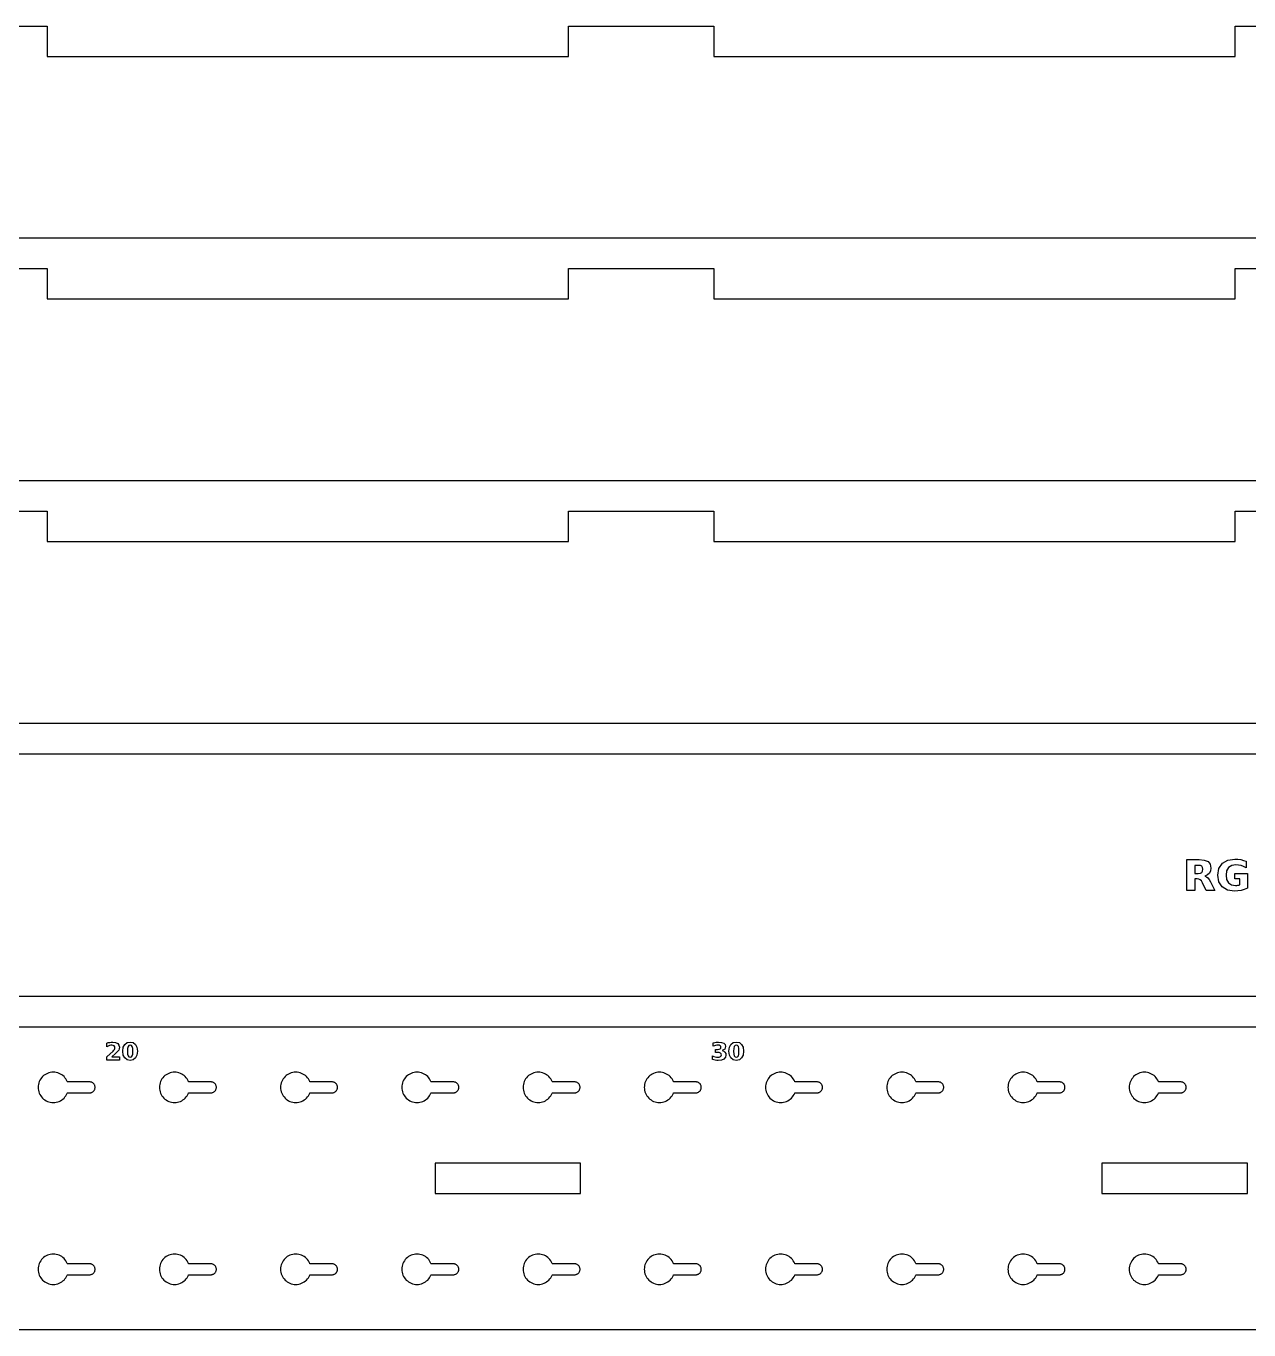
# Model space of a CAD drawing. Header units: millimetres. Extents: x 12 to 806, y 12 to 448.
# Drawn here: x 213 to 414.8, y 232.5 to 447.5 of the extents above; entities that cross this region are included whole.
import ezdxf

# ---------------------------------------------------------------- set-up
doc = ezdxf.new("R2010")
doc.units = ezdxf.units.MM
doc.layers.add('CUT', color=1, linetype='Continuous')
doc.layers.add('ENGRAVE', color=5, linetype='Continuous')

msp = doc.modelspace()

# ---------------------------------------------------------------- linework, layer by layer
at = {"layer": 'CUT', "color": 1}
for points in [[(779.5, 412.5), (39.5, 412.5), (39.5, 417.5), (12.5, 417.5), (12.5, 437.5), (39.5, 437.5), (39.5, 442.5), (82.5, 442.5), (82.5, 447.5), (106.5, 447.5), (106.5, 442.5), (192.5, 442.5), (192.5, 447.5), (216.5, 447.5), (216.5, 442.5), (302.5, 442.5), (302.5, 447.5), (326.5, 447.5), (326.5, 442.5), (412.5, 442.5), (412.5, 447.5), (436.5, 447.5)], [(779.5, 372.5), (39.5, 372.5), (39.5, 377.5), (12.5, 377.5), (12.5, 397.5), (39.5, 397.5), (39.5, 402.5), (82.5, 402.5), (82.5, 407.5), (106.5, 407.5), (106.5, 402.5), (192.5, 402.5), (192.5, 407.5), (216.5, 407.5), (216.5, 402.5), (302.5, 402.5), (302.5, 407.5), (326.5, 407.5), (326.5, 402.5), (412.5, 402.5), (412.5, 407.5), (436.5, 407.5)], [(779.5, 332.5), (39.5, 332.5), (39.5, 337.5), (12.5, 337.5), (12.5, 357.5), (39.5, 357.5), (39.5, 362.5), (82.5, 362.5), (82.5, 367.5), (106.5, 367.5), (106.5, 362.5), (192.5, 362.5), (192.5, 367.5), (216.5, 367.5), (216.5, 362.5), (302.5, 362.5), (302.5, 367.5), (326.5, 367.5), (326.5, 362.5), (412.5, 362.5), (412.5, 367.5), (436.5, 367.5)]]:
    msp.add_lwpolyline(points, dxfattribs=at)
for points in [[(12.5, 322.5), (39.5, 322.5), (39.5, 327.5), (779.5, 327.5), (779.5, 322.5), (806.5, 322.5), (806.5, 292.5), (779.5, 292.5), (779.5, 287.5), (39.5, 287.5), (39.5, 292.5), (12.5, 292.5)], [(12.5, 277.5), (17.5, 277.5), (17.5, 282.5), (757.5, 282.5), (757.5, 277.5), (762.5, 277.5), (762.5, 237.5), (757.5, 237.5), (757.5, 232.5), (17.5, 232.5), (17.5, 237.5), (12.5, 237.5)], [(219.09, 270.57), (219.27, 270.73), (219.43, 270.91), (219.58, 271.11), (219.7, 271.32), (219.81, 271.54), (219.83, 271.6), (223.5, 271.6), (223.59, 271.6), (223.68, 271.62), (223.76, 271.64), (223.84, 271.67), (223.92, 271.71), (224, 271.75), (224.07, 271.8), (224.14, 271.86), (224.2, 271.93), (224.25, 272), (224.29, 272.08), (224.33, 272.16), (224.36, 272.24), (224.38, 272.32), (224.4, 272.41), (224.4, 272.5), (224.4, 272.59), (224.38, 272.68), (224.36, 272.76), (224.33, 272.84), (224.29, 272.92), (224.25, 273), (224.2, 273.07), (224.14, 273.14), (224.07, 273.2), (224, 273.25), (223.92, 273.29), (223.84, 273.33), (223.76, 273.36), (223.68, 273.38), (223.59, 273.4), (223.5, 273.4), (219.83, 273.4), (219.81, 273.46), (219.7, 273.68), (219.58, 273.89), (219.43, 274.09), (219.27, 274.27), (219.09, 274.43), (218.89, 274.58), (218.68, 274.7), (218.46, 274.81), (218.23, 274.89), (217.99, 274.95), (217.75, 274.99), (217.5, 275), (217.25, 274.99), (217.01, 274.95), (216.77, 274.89), (216.54, 274.81), (216.32, 274.7), (216.11, 274.58), (215.91, 274.43), (215.73, 274.27), (215.57, 274.09), (215.42, 273.89), (215.3, 273.68), (215.19, 273.46), (215.11, 273.23), (215.05, 272.99), (215.01, 272.75), (215, 272.5), (215.01, 272.25), (215.05, 272.01), (215.11, 271.77), (215.19, 271.54), (215.3, 271.32), (215.42, 271.11), (215.57, 270.91), (215.73, 270.73), (215.91, 270.57), (216.11, 270.42), (216.32, 270.3), (216.54, 270.19), (216.77, 270.11), (217.01, 270.05), (217.25, 270.01), (217.5, 270), (217.75, 270.01), (217.99, 270.05), (218.23, 270.11), (218.46, 270.19), (218.68, 270.3), (218.89, 270.42)], [(238.89, 270.42), (239.09, 270.57), (239.27, 270.73), (239.43, 270.91), (239.58, 271.11), (239.7, 271.32), (239.81, 271.54), (239.83, 271.6), (243.5, 271.6), (243.59, 271.6), (243.68, 271.62), (243.76, 271.64), (243.84, 271.67), (243.92, 271.71), (244, 271.75), (244.07, 271.8), (244.14, 271.86), (244.2, 271.93), (244.25, 272), (244.29, 272.08), (244.33, 272.16), (244.36, 272.24), (244.38, 272.32), (244.4, 272.41), (244.4, 272.5), (244.4, 272.59), (244.38, 272.68), (244.36, 272.76), (244.33, 272.84), (244.29, 272.92), (244.25, 273), (244.2, 273.07), (244.14, 273.14), (244.07, 273.2), (244, 273.25), (243.92, 273.29), (243.84, 273.33), (243.76, 273.36), (243.68, 273.38), (243.59, 273.4), (243.5, 273.4), (239.83, 273.4), (239.81, 273.46), (239.7, 273.68), (239.58, 273.89), (239.43, 274.09), (239.27, 274.27), (239.09, 274.43), (238.89, 274.58), (238.68, 274.7), (238.46, 274.81), (238.23, 274.89), (237.99, 274.95), (237.75, 274.99), (237.5, 275), (237.25, 274.99), (237.01, 274.95), (236.77, 274.89), (236.54, 274.81), (236.32, 274.7), (236.11, 274.58), (235.91, 274.43), (235.73, 274.27), (235.57, 274.09), (235.42, 273.89), (235.3, 273.68), (235.19, 273.46), (235.11, 273.23), (235.05, 272.99), (235.01, 272.75), (235, 272.5), (235.01, 272.25), (235.05, 272.01), (235.11, 271.77), (235.19, 271.54), (235.3, 271.32), (235.42, 271.11), (235.57, 270.91), (235.73, 270.73), (235.91, 270.57), (236.11, 270.42), (236.32, 270.3), (236.54, 270.19), (236.77, 270.11), (237.01, 270.05), (237.25, 270.01), (237.5, 270), (237.75, 270.01), (237.99, 270.05), (238.23, 270.11), (238.46, 270.19), (238.68, 270.3)], [(259.09, 270.57), (259.27, 270.73), (259.43, 270.91), (259.58, 271.11), (259.7, 271.32), (259.81, 271.54), (259.83, 271.6), (263.5, 271.6), (263.59, 271.6), (263.68, 271.62), (263.76, 271.64), (263.84, 271.67), (263.92, 271.71), (264, 271.75), (264.07, 271.8), (264.14, 271.86), (264.2, 271.93), (264.25, 272), (264.29, 272.08), (264.33, 272.16), (264.36, 272.24), (264.38, 272.32), (264.4, 272.41), (264.4, 272.5), (264.4, 272.59), (264.38, 272.68), (264.36, 272.76), (264.33, 272.84), (264.29, 272.92), (264.25, 273), (264.2, 273.07), (264.14, 273.14), (264.07, 273.2), (264, 273.25), (263.92, 273.29), (263.84, 273.33), (263.76, 273.36), (263.68, 273.38), (263.59, 273.4), (263.5, 273.4), (259.83, 273.4), (259.81, 273.46), (259.7, 273.68), (259.58, 273.89), (259.43, 274.09), (259.27, 274.27), (259.09, 274.43), (258.89, 274.58), (258.68, 274.7), (258.46, 274.81), (258.23, 274.89), (257.99, 274.95), (257.75, 274.99), (257.5, 275), (257.25, 274.99), (257.01, 274.95), (256.77, 274.89), (256.54, 274.81), (256.32, 274.7), (256.11, 274.58), (255.91, 274.43), (255.73, 274.27), (255.57, 274.09), (255.42, 273.89), (255.3, 273.68), (255.19, 273.46), (255.11, 273.23), (255.05, 272.99), (255.01, 272.75), (255, 272.5), (255.01, 272.25), (255.05, 272.01), (255.11, 271.77), (255.19, 271.54), (255.3, 271.32), (255.42, 271.11), (255.57, 270.91), (255.73, 270.73), (255.91, 270.57), (256.11, 270.42), (256.32, 270.3), (256.54, 270.19), (256.77, 270.11), (257.01, 270.05), (257.25, 270.01), (257.5, 270), (257.75, 270.01), (257.99, 270.05), (258.23, 270.11), (258.46, 270.19), (258.68, 270.3), (258.89, 270.42)], [(279.09, 270.57), (279.27, 270.73), (279.43, 270.91), (279.58, 271.11), (279.7, 271.32), (279.81, 271.54), (279.83, 271.6), (283.5, 271.6), (283.59, 271.6), (283.68, 271.62), (283.76, 271.64), (283.84, 271.67), (283.92, 271.71), (284, 271.75), (284.07, 271.8), (284.14, 271.86), (284.2, 271.93), (284.25, 272), (284.29, 272.08), (284.33, 272.16), (284.36, 272.24), (284.38, 272.32), (284.4, 272.41), (284.4, 272.5), (284.4, 272.59), (284.38, 272.68), (284.36, 272.76), (284.33, 272.84), (284.29, 272.92), (284.25, 273), (284.2, 273.07), (284.14, 273.14), (284.07, 273.2), (284, 273.25), (283.92, 273.29), (283.84, 273.33), (283.76, 273.36), (283.68, 273.38), (283.59, 273.4), (283.5, 273.4), (279.83, 273.4), (279.81, 273.46), (279.7, 273.68), (279.58, 273.89), (279.43, 274.09), (279.27, 274.27), (279.09, 274.43), (278.89, 274.58), (278.68, 274.7), (278.46, 274.81), (278.23, 274.89), (277.99, 274.95), (277.75, 274.99), (277.5, 275), (277.25, 274.99), (277.01, 274.95), (276.77, 274.89), (276.54, 274.81), (276.32, 274.7), (276.11, 274.58), (275.91, 274.43), (275.73, 274.27), (275.57, 274.09), (275.42, 273.89), (275.3, 273.68), (275.19, 273.46), (275.11, 273.23), (275.05, 272.99), (275.01, 272.75), (275, 272.5), (275.01, 272.25), (275.05, 272.01), (275.11, 271.77), (275.19, 271.54), (275.3, 271.32), (275.42, 271.11), (275.57, 270.91), (275.73, 270.73), (275.91, 270.57), (276.11, 270.42), (276.32, 270.3), (276.54, 270.19), (276.77, 270.11), (277.01, 270.05), (277.25, 270.01), (277.5, 270), (277.75, 270.01), (277.99, 270.05), (278.23, 270.11), (278.46, 270.19), (278.68, 270.3), (278.89, 270.42)], [(298.89, 270.42), (299.09, 270.57), (299.27, 270.73), (299.43, 270.91), (299.58, 271.11), (299.7, 271.32), (299.81, 271.54), (299.83, 271.6), (303.5, 271.6), (303.59, 271.6), (303.68, 271.62), (303.76, 271.64), (303.84, 271.67), (303.92, 271.71), (304, 271.75), (304.07, 271.8), (304.14, 271.86), (304.2, 271.93), (304.25, 272), (304.29, 272.08), (304.33, 272.16), (304.36, 272.24), (304.38, 272.32), (304.4, 272.41), (304.4, 272.5), (304.4, 272.59), (304.38, 272.68), (304.36, 272.76), (304.33, 272.84), (304.29, 272.92), (304.25, 273), (304.2, 273.07), (304.14, 273.14), (304.07, 273.2), (304, 273.25), (303.92, 273.29), (303.84, 273.33), (303.76, 273.36), (303.68, 273.38), (303.59, 273.4), (303.5, 273.4), (299.83, 273.4), (299.81, 273.46), (299.7, 273.68), (299.58, 273.89), (299.43, 274.09), (299.27, 274.27), (299.09, 274.43), (298.89, 274.58), (298.68, 274.7), (298.46, 274.81), (298.23, 274.89), (297.99, 274.95), (297.75, 274.99), (297.5, 275), (297.25, 274.99), (297.01, 274.95), (296.77, 274.89), (296.54, 274.81), (296.32, 274.7), (296.11, 274.58), (295.91, 274.43), (295.73, 274.27), (295.57, 274.09), (295.42, 273.89), (295.3, 273.68), (295.19, 273.46), (295.11, 273.23), (295.05, 272.99), (295.01, 272.75), (295, 272.5), (295.01, 272.25), (295.05, 272.01), (295.11, 271.77), (295.19, 271.54), (295.3, 271.32), (295.42, 271.11), (295.57, 270.91), (295.73, 270.73), (295.91, 270.57), (296.11, 270.42), (296.32, 270.3), (296.54, 270.19), (296.77, 270.11), (297.01, 270.05), (297.25, 270.01), (297.5, 270), (297.75, 270.01), (297.99, 270.05), (298.23, 270.11), (298.46, 270.19), (298.68, 270.3)], [(319.09, 270.57), (319.27, 270.73), (319.43, 270.91), (319.58, 271.11), (319.7, 271.32), (319.81, 271.54), (319.83, 271.6), (323.5, 271.6), (323.59, 271.6), (323.68, 271.62), (323.76, 271.64), (323.84, 271.67), (323.92, 271.71), (324, 271.75), (324.07, 271.8), (324.14, 271.86), (324.2, 271.93), (324.25, 272), (324.29, 272.08), (324.33, 272.16), (324.36, 272.24), (324.38, 272.32), (324.4, 272.41), (324.4, 272.5), (324.4, 272.59), (324.38, 272.68), (324.36, 272.76), (324.33, 272.84), (324.29, 272.92), (324.25, 273), (324.2, 273.07), (324.14, 273.14), (324.07, 273.2), (324, 273.25), (323.92, 273.29), (323.84, 273.33), (323.76, 273.36), (323.68, 273.38), (323.59, 273.4), (323.5, 273.4), (319.83, 273.4), (319.81, 273.46), (319.7, 273.68), (319.58, 273.89), (319.43, 274.09), (319.27, 274.27), (319.09, 274.43), (318.89, 274.58), (318.68, 274.7), (318.46, 274.81), (318.23, 274.89), (317.99, 274.95), (317.75, 274.99), (317.5, 275), (317.25, 274.99), (317.01, 274.95), (316.77, 274.89), (316.54, 274.81), (316.32, 274.7), (316.11, 274.58), (315.91, 274.43), (315.73, 274.27), (315.57, 274.09), (315.42, 273.89), (315.3, 273.68), (315.19, 273.46), (315.11, 273.23), (315.05, 272.99), (315.01, 272.75), (315, 272.5), (315.01, 272.25), (315.05, 272.01), (315.11, 271.77), (315.19, 271.54), (315.3, 271.32), (315.42, 271.11), (315.57, 270.91), (315.73, 270.73), (315.91, 270.57), (316.11, 270.42), (316.32, 270.3), (316.54, 270.19), (316.77, 270.11), (317.01, 270.05), (317.25, 270.01), (317.5, 270), (317.75, 270.01), (317.99, 270.05), (318.23, 270.11), (318.46, 270.19), (318.68, 270.3), (318.89, 270.42)], [(339.09, 270.57), (339.27, 270.73), (339.43, 270.91), (339.58, 271.11), (339.7, 271.32), (339.81, 271.54), (339.83, 271.6), (343.5, 271.6), (343.59, 271.6), (343.68, 271.62), (343.76, 271.64), (343.84, 271.67), (343.92, 271.71), (344, 271.75), (344.07, 271.8), (344.14, 271.86), (344.2, 271.93), (344.25, 272), (344.29, 272.08), (344.33, 272.16), (344.36, 272.24), (344.38, 272.32), (344.4, 272.41), (344.4, 272.5), (344.4, 272.59), (344.38, 272.68), (344.36, 272.76), (344.33, 272.84), (344.29, 272.92), (344.25, 273), (344.2, 273.07), (344.14, 273.14), (344.07, 273.2), (344, 273.25), (343.92, 273.29), (343.84, 273.33), (343.76, 273.36), (343.68, 273.38), (343.59, 273.4), (343.5, 273.4), (339.83, 273.4), (339.81, 273.46), (339.7, 273.68), (339.58, 273.89), (339.43, 274.09), (339.27, 274.27), (339.09, 274.43), (338.89, 274.58), (338.68, 274.7), (338.46, 274.81), (338.23, 274.89), (337.99, 274.95), (337.75, 274.99), (337.5, 275), (337.25, 274.99), (337.01, 274.95), (336.77, 274.89), (336.54, 274.81), (336.32, 274.7), (336.11, 274.58), (335.91, 274.43), (335.73, 274.27), (335.57, 274.09), (335.42, 273.89), (335.3, 273.68), (335.19, 273.46), (335.11, 273.23), (335.05, 272.99), (335.01, 272.75), (335, 272.5), (335.01, 272.25), (335.05, 272.01), (335.11, 271.77), (335.19, 271.54), (335.3, 271.32), (335.42, 271.11), (335.57, 270.91), (335.73, 270.73), (335.91, 270.57), (336.11, 270.42), (336.32, 270.3), (336.54, 270.19), (336.77, 270.11), (337.01, 270.05), (337.25, 270.01), (337.5, 270), (337.75, 270.01), (337.99, 270.05), (338.23, 270.11), (338.46, 270.19), (338.68, 270.3), (338.89, 270.42)], [(359.09, 270.57), (359.27, 270.73), (359.43, 270.91), (359.58, 271.11), (359.7, 271.32), (359.81, 271.54), (359.83, 271.6), (363.5, 271.6), (363.59, 271.6), (363.68, 271.62), (363.76, 271.64), (363.84, 271.67), (363.92, 271.71), (364, 271.75), (364.07, 271.8), (364.14, 271.86), (364.2, 271.93), (364.25, 272), (364.29, 272.08), (364.33, 272.16), (364.36, 272.24), (364.38, 272.32), (364.4, 272.41), (364.4, 272.5), (364.4, 272.59), (364.38, 272.68), (364.36, 272.76), (364.33, 272.84), (364.29, 272.92), (364.25, 273), (364.2, 273.07), (364.14, 273.14), (364.07, 273.2), (364, 273.25), (363.92, 273.29), (363.84, 273.33), (363.76, 273.36), (363.68, 273.38), (363.59, 273.4), (363.5, 273.4), (359.83, 273.4), (359.81, 273.46), (359.7, 273.68), (359.58, 273.89), (359.43, 274.09), (359.27, 274.27), (359.09, 274.43), (358.89, 274.58), (358.68, 274.7), (358.46, 274.81), (358.23, 274.89), (357.99, 274.95), (357.75, 274.99), (357.5, 275), (357.25, 274.99), (357.01, 274.95), (356.77, 274.89), (356.54, 274.81), (356.32, 274.7), (356.11, 274.58), (355.91, 274.43), (355.73, 274.27), (355.57, 274.09), (355.42, 273.89), (355.3, 273.68), (355.19, 273.46), (355.11, 273.23), (355.05, 272.99), (355.01, 272.75), (355, 272.5), (355.01, 272.25), (355.05, 272.01), (355.11, 271.77), (355.19, 271.54), (355.3, 271.32), (355.42, 271.11), (355.57, 270.91), (355.73, 270.73), (355.91, 270.57), (356.11, 270.42), (356.32, 270.3), (356.54, 270.19), (356.77, 270.11), (357.01, 270.05), (357.25, 270.01), (357.5, 270), (357.75, 270.01), (357.99, 270.05), (358.23, 270.11), (358.46, 270.19), (358.68, 270.3), (358.89, 270.42)], [(378.89, 270.42), (379.09, 270.57), (379.27, 270.73), (379.43, 270.91), (379.58, 271.11), (379.7, 271.32), (379.81, 271.54), (379.83, 271.6), (383.5, 271.6), (383.59, 271.6), (383.68, 271.62), (383.76, 271.64), (383.84, 271.67), (383.92, 271.71), (384, 271.75), (384.07, 271.8), (384.14, 271.86), (384.2, 271.93), (384.25, 272), (384.29, 272.08), (384.33, 272.16), (384.36, 272.24), (384.38, 272.32), (384.4, 272.41), (384.4, 272.5), (384.4, 272.59), (384.38, 272.68), (384.36, 272.76), (384.33, 272.84), (384.29, 272.92), (384.25, 273), (384.2, 273.07), (384.14, 273.14), (384.07, 273.2), (384, 273.25), (383.92, 273.29), (383.84, 273.33), (383.76, 273.36), (383.68, 273.38), (383.59, 273.4), (383.5, 273.4), (379.83, 273.4), (379.81, 273.46), (379.7, 273.68), (379.58, 273.89), (379.43, 274.09), (379.27, 274.27), (379.09, 274.43), (378.89, 274.58), (378.68, 274.7), (378.46, 274.81), (378.23, 274.89), (377.99, 274.95), (377.75, 274.99), (377.5, 275), (377.25, 274.99), (377.01, 274.95), (376.77, 274.89), (376.54, 274.81), (376.32, 274.7), (376.11, 274.58), (375.91, 274.43), (375.73, 274.27), (375.57, 274.09), (375.42, 273.89), (375.3, 273.68), (375.19, 273.46), (375.11, 273.23), (375.05, 272.99), (375.01, 272.75), (375, 272.5), (375.01, 272.25), (375.05, 272.01), (375.11, 271.77), (375.19, 271.54), (375.3, 271.32), (375.42, 271.11), (375.57, 270.91), (375.73, 270.73), (375.91, 270.57), (376.11, 270.42), (376.32, 270.3), (376.54, 270.19), (376.77, 270.11), (377.01, 270.05), (377.25, 270.01), (377.5, 270), (377.75, 270.01), (377.99, 270.05), (378.23, 270.11), (378.46, 270.19), (378.68, 270.3)], [(398.89, 270.42), (399.09, 270.57), (399.27, 270.73), (399.43, 270.91), (399.58, 271.11), (399.7, 271.32), (399.81, 271.54), (399.83, 271.6), (403.5, 271.6), (403.59, 271.6), (403.68, 271.62), (403.76, 271.64), (403.84, 271.67), (403.92, 271.71), (404, 271.75), (404.07, 271.8), (404.14, 271.86), (404.2, 271.93), (404.25, 272), (404.29, 272.08), (404.33, 272.16), (404.36, 272.24), (404.38, 272.32), (404.4, 272.41), (404.4, 272.5), (404.4, 272.59), (404.38, 272.68), (404.36, 272.76), (404.33, 272.84), (404.29, 272.92), (404.25, 273), (404.2, 273.07), (404.14, 273.14), (404.07, 273.2), (404, 273.25), (403.92, 273.29), (403.84, 273.33), (403.76, 273.36), (403.68, 273.38), (403.59, 273.4), (403.5, 273.4), (399.83, 273.4), (399.81, 273.46), (399.7, 273.68), (399.58, 273.89), (399.43, 274.09), (399.27, 274.27), (399.09, 274.43), (398.89, 274.58), (398.68, 274.7), (398.46, 274.81), (398.23, 274.89), (397.99, 274.95), (397.75, 274.99), (397.5, 275), (397.25, 274.99), (397.01, 274.95), (396.77, 274.89), (396.54, 274.81), (396.32, 274.7), (396.11, 274.58), (395.91, 274.43), (395.73, 274.27), (395.57, 274.09), (395.42, 273.89), (395.3, 273.68), (395.19, 273.46), (395.11, 273.23), (395.05, 272.99), (395.01, 272.75), (395, 272.5), (395.01, 272.25), (395.05, 272.01), (395.11, 271.77), (395.19, 271.54), (395.3, 271.32), (395.42, 271.11), (395.57, 270.91), (395.73, 270.73), (395.91, 270.57), (396.11, 270.42), (396.32, 270.3), (396.54, 270.19), (396.77, 270.11), (397.01, 270.05), (397.25, 270.01), (397.5, 270), (397.75, 270.01), (397.99, 270.05), (398.23, 270.11), (398.46, 270.19), (398.68, 270.3)], [(280.5, 255), (304.5, 255), (304.5, 260), (280.5, 260)], [(390.5, 260), (390.5, 255), (414.5, 255), (414.5, 260)], [(219.09, 240.57), (219.27, 240.73), (219.43, 240.91), (219.58, 241.11), (219.7, 241.32), (219.81, 241.54), (219.83, 241.6), (223.5, 241.6), (223.59, 241.6), (223.68, 241.62), (223.76, 241.64), (223.84, 241.67), (223.92, 241.71), (224, 241.75), (224.07, 241.8), (224.14, 241.86), (224.2, 241.93), (224.25, 242), (224.29, 242.08), (224.33, 242.16), (224.36, 242.24), (224.38, 242.32), (224.4, 242.41), (224.4, 242.5), (224.4, 242.59), (224.38, 242.68), (224.36, 242.76), (224.33, 242.84), (224.29, 242.92), (224.25, 243), (224.2, 243.07), (224.14, 243.14), (224.07, 243.2), (224, 243.25), (223.92, 243.29), (223.84, 243.33), (223.76, 243.36), (223.68, 243.38), (223.59, 243.4), (223.5, 243.4), (219.83, 243.4), (219.81, 243.46), (219.7, 243.68), (219.58, 243.89), (219.43, 244.09), (219.27, 244.27), (219.09, 244.43), (218.89, 244.58), (218.68, 244.7), (218.46, 244.81), (218.23, 244.89), (217.99, 244.95), (217.75, 244.99), (217.5, 245), (217.25, 244.99), (217.01, 244.95), (216.77, 244.89), (216.54, 244.81), (216.32, 244.7), (216.11, 244.58), (215.91, 244.43), (215.73, 244.27), (215.57, 244.09), (215.42, 243.89), (215.3, 243.68), (215.19, 243.46), (215.11, 243.23), (215.05, 242.99), (215.01, 242.75), (215, 242.5), (215.01, 242.25), (215.05, 242.01), (215.11, 241.77), (215.19, 241.54), (215.3, 241.32), (215.42, 241.11), (215.57, 240.91), (215.73, 240.73), (215.91, 240.57), (216.11, 240.42), (216.32, 240.3), (216.54, 240.19), (216.77, 240.11), (217.01, 240.05), (217.25, 240.01), (217.5, 240), (217.75, 240.01), (217.99, 240.05), (218.23, 240.11), (218.46, 240.19), (218.68, 240.3), (218.89, 240.42)], [(239.09, 240.57), (239.27, 240.73), (239.43, 240.91), (239.58, 241.11), (239.7, 241.32), (239.81, 241.54), (239.83, 241.6), (243.5, 241.6), (243.59, 241.6), (243.68, 241.62), (243.76, 241.64), (243.84, 241.67), (243.92, 241.71), (244, 241.75), (244.07, 241.8), (244.14, 241.86), (244.2, 241.93), (244.25, 242), (244.29, 242.08), (244.33, 242.16), (244.36, 242.24), (244.38, 242.32), (244.4, 242.41), (244.4, 242.5), (244.4, 242.59), (244.38, 242.68), (244.36, 242.76), (244.33, 242.84), (244.29, 242.92), (244.25, 243), (244.2, 243.07), (244.14, 243.14), (244.07, 243.2), (244, 243.25), (243.92, 243.29), (243.84, 243.33), (243.76, 243.36), (243.68, 243.38), (243.59, 243.4), (243.5, 243.4), (239.83, 243.4), (239.81, 243.46), (239.7, 243.68), (239.58, 243.89), (239.43, 244.09), (239.27, 244.27), (239.09, 244.43), (238.89, 244.58), (238.68, 244.7), (238.46, 244.81), (238.23, 244.89), (237.99, 244.95), (237.75, 244.99), (237.5, 245), (237.25, 244.99), (237.01, 244.95), (236.77, 244.89), (236.54, 244.81), (236.32, 244.7), (236.11, 244.58), (235.91, 244.43), (235.73, 244.27), (235.57, 244.09), (235.42, 243.89), (235.3, 243.68), (235.19, 243.46), (235.11, 243.23), (235.05, 242.99), (235.01, 242.75), (235, 242.5), (235.01, 242.25), (235.05, 242.01), (235.11, 241.77), (235.19, 241.54), (235.3, 241.32), (235.42, 241.11), (235.57, 240.91), (235.73, 240.73), (235.91, 240.57), (236.11, 240.42), (236.32, 240.3), (236.54, 240.19), (236.77, 240.11), (237.01, 240.05), (237.25, 240.01), (237.5, 240), (237.75, 240.01), (237.99, 240.05), (238.23, 240.11), (238.46, 240.19), (238.68, 240.3), (238.89, 240.42)], [(259.09, 240.57), (259.27, 240.73), (259.43, 240.91), (259.58, 241.11), (259.7, 241.32), (259.81, 241.54), (259.83, 241.6), (263.5, 241.6), (263.59, 241.6), (263.68, 241.62), (263.76, 241.64), (263.84, 241.67), (263.92, 241.71), (264, 241.75), (264.07, 241.8), (264.14, 241.86), (264.2, 241.93), (264.25, 242), (264.29, 242.08), (264.33, 242.16), (264.36, 242.24), (264.38, 242.32), (264.4, 242.41), (264.4, 242.5), (264.4, 242.59), (264.38, 242.68), (264.36, 242.76), (264.33, 242.84), (264.29, 242.92), (264.25, 243), (264.2, 243.07), (264.14, 243.14), (264.07, 243.2), (264, 243.25), (263.92, 243.29), (263.84, 243.33), (263.76, 243.36), (263.68, 243.38), (263.59, 243.4), (263.5, 243.4), (259.83, 243.4), (259.81, 243.46), (259.7, 243.68), (259.58, 243.89), (259.43, 244.09), (259.27, 244.27), (259.09, 244.43), (258.89, 244.58), (258.68, 244.7), (258.46, 244.81), (258.23, 244.89), (257.99, 244.95), (257.75, 244.99), (257.5, 245), (257.25, 244.99), (257.01, 244.95), (256.77, 244.89), (256.54, 244.81), (256.32, 244.7), (256.11, 244.58), (255.91, 244.43), (255.73, 244.27), (255.57, 244.09), (255.42, 243.89), (255.3, 243.68), (255.19, 243.46), (255.11, 243.23), (255.05, 242.99), (255.01, 242.75), (255, 242.5), (255.01, 242.25), (255.05, 242.01), (255.11, 241.77), (255.19, 241.54), (255.3, 241.32), (255.42, 241.11), (255.57, 240.91), (255.73, 240.73), (255.91, 240.57), (256.11, 240.42), (256.32, 240.3), (256.54, 240.19), (256.77, 240.11), (257.01, 240.05), (257.25, 240.01), (257.5, 240), (257.75, 240.01), (257.99, 240.05), (258.23, 240.11), (258.46, 240.19), (258.68, 240.3), (258.89, 240.42)], [(278.89, 240.42), (279.09, 240.57), (279.27, 240.73), (279.43, 240.91), (279.58, 241.11), (279.7, 241.32), (279.81, 241.54), (279.83, 241.6), (283.5, 241.6), (283.59, 241.6), (283.68, 241.62), (283.76, 241.64), (283.84, 241.67), (283.92, 241.71), (284, 241.75), (284.07, 241.8), (284.14, 241.86), (284.2, 241.93), (284.25, 242), (284.29, 242.08), (284.33, 242.16), (284.36, 242.24), (284.38, 242.32), (284.4, 242.41), (284.4, 242.5), (284.4, 242.59), (284.38, 242.68), (284.36, 242.76), (284.33, 242.84), (284.29, 242.92), (284.25, 243), (284.2, 243.07), (284.14, 243.14), (284.07, 243.2), (284, 243.25), (283.92, 243.29), (283.84, 243.33), (283.76, 243.36), (283.68, 243.38), (283.59, 243.4), (283.5, 243.4), (279.83, 243.4), (279.81, 243.46), (279.7, 243.68), (279.58, 243.89), (279.43, 244.09), (279.27, 244.27), (279.09, 244.43), (278.89, 244.58), (278.68, 244.7), (278.46, 244.81), (278.23, 244.89), (277.99, 244.95), (277.75, 244.99), (277.5, 245), (277.25, 244.99), (277.01, 244.95), (276.77, 244.89), (276.54, 244.81), (276.32, 244.7), (276.11, 244.58), (275.91, 244.43), (275.73, 244.27), (275.57, 244.09), (275.42, 243.89), (275.3, 243.68), (275.19, 243.46), (275.11, 243.23), (275.05, 242.99), (275.01, 242.75), (275, 242.5), (275.01, 242.25), (275.05, 242.01), (275.11, 241.77), (275.19, 241.54), (275.3, 241.32), (275.42, 241.11), (275.57, 240.91), (275.73, 240.73), (275.91, 240.57), (276.11, 240.42), (276.32, 240.3), (276.54, 240.19), (276.77, 240.11), (277.01, 240.05), (277.25, 240.01), (277.5, 240), (277.75, 240.01), (277.99, 240.05), (278.23, 240.11), (278.46, 240.19), (278.68, 240.3)], [(299.09, 240.57), (299.27, 240.73), (299.43, 240.91), (299.58, 241.11), (299.7, 241.32), (299.81, 241.54), (299.83, 241.6), (303.5, 241.6), (303.59, 241.6), (303.68, 241.62), (303.76, 241.64), (303.84, 241.67), (303.92, 241.71), (304, 241.75), (304.07, 241.8), (304.14, 241.86), (304.2, 241.93), (304.25, 242), (304.29, 242.08), (304.33, 242.16), (304.36, 242.24), (304.38, 242.32), (304.4, 242.41), (304.4, 242.5), (304.4, 242.59), (304.38, 242.68), (304.36, 242.76), (304.33, 242.84), (304.29, 242.92), (304.25, 243), (304.2, 243.07), (304.14, 243.14), (304.07, 243.2), (304, 243.25), (303.92, 243.29), (303.84, 243.33), (303.76, 243.36), (303.68, 243.38), (303.59, 243.4), (303.5, 243.4), (299.83, 243.4), (299.81, 243.46), (299.7, 243.68), (299.58, 243.89), (299.43, 244.09), (299.27, 244.27), (299.09, 244.43), (298.89, 244.58), (298.68, 244.7), (298.46, 244.81), (298.23, 244.89), (297.99, 244.95), (297.75, 244.99), (297.5, 245), (297.25, 244.99), (297.01, 244.95), (296.77, 244.89), (296.54, 244.81), (296.32, 244.7), (296.11, 244.58), (295.91, 244.43), (295.73, 244.27), (295.57, 244.09), (295.42, 243.89), (295.3, 243.68), (295.19, 243.46), (295.11, 243.23), (295.05, 242.99), (295.01, 242.75), (295, 242.5), (295.01, 242.25), (295.05, 242.01), (295.11, 241.77), (295.19, 241.54), (295.3, 241.32), (295.42, 241.11), (295.57, 240.91), (295.73, 240.73), (295.91, 240.57), (296.11, 240.42), (296.32, 240.3), (296.54, 240.19), (296.77, 240.11), (297.01, 240.05), (297.25, 240.01), (297.5, 240), (297.75, 240.01), (297.99, 240.05), (298.23, 240.11), (298.46, 240.19), (298.68, 240.3), (298.89, 240.42)], [(319.09, 240.57), (319.27, 240.73), (319.43, 240.91), (319.58, 241.11), (319.7, 241.32), (319.81, 241.54), (319.83, 241.6), (323.5, 241.6), (323.59, 241.6), (323.68, 241.62), (323.76, 241.64), (323.84, 241.67), (323.92, 241.71), (324, 241.75), (324.07, 241.8), (324.14, 241.86), (324.2, 241.93), (324.25, 242), (324.29, 242.08), (324.33, 242.16), (324.36, 242.24), (324.38, 242.32), (324.4, 242.41), (324.4, 242.5), (324.4, 242.59), (324.38, 242.68), (324.36, 242.76), (324.33, 242.84), (324.29, 242.92), (324.25, 243), (324.2, 243.07), (324.14, 243.14), (324.07, 243.2), (324, 243.25), (323.92, 243.29), (323.84, 243.33), (323.76, 243.36), (323.68, 243.38), (323.59, 243.4), (323.5, 243.4), (319.83, 243.4), (319.81, 243.46), (319.7, 243.68), (319.58, 243.89), (319.43, 244.09), (319.27, 244.27), (319.09, 244.43), (318.89, 244.58), (318.68, 244.7), (318.46, 244.81), (318.23, 244.89), (317.99, 244.95), (317.75, 244.99), (317.5, 245), (317.25, 244.99), (317.01, 244.95), (316.77, 244.89), (316.54, 244.81), (316.32, 244.7), (316.11, 244.58), (315.91, 244.43), (315.73, 244.27), (315.57, 244.09), (315.42, 243.89), (315.3, 243.68), (315.19, 243.46), (315.11, 243.23), (315.05, 242.99), (315.01, 242.75), (315, 242.5), (315.01, 242.25), (315.05, 242.01), (315.11, 241.77), (315.19, 241.54), (315.3, 241.32), (315.42, 241.11), (315.57, 240.91), (315.73, 240.73), (315.91, 240.57), (316.11, 240.42), (316.32, 240.3), (316.54, 240.19), (316.77, 240.11), (317.01, 240.05), (317.25, 240.01), (317.5, 240), (317.75, 240.01), (317.99, 240.05), (318.23, 240.11), (318.46, 240.19), (318.68, 240.3), (318.89, 240.42)], [(338.89, 240.42), (339.09, 240.57), (339.27, 240.73), (339.43, 240.91), (339.58, 241.11), (339.7, 241.32), (339.81, 241.54), (339.83, 241.6), (343.5, 241.6), (343.59, 241.6), (343.68, 241.62), (343.76, 241.64), (343.84, 241.67), (343.92, 241.71), (344, 241.75), (344.07, 241.8), (344.14, 241.86), (344.2, 241.93), (344.25, 242), (344.29, 242.08), (344.33, 242.16), (344.36, 242.24), (344.38, 242.32), (344.4, 242.41), (344.4, 242.5), (344.4, 242.59), (344.38, 242.68), (344.36, 242.76), (344.33, 242.84), (344.29, 242.92), (344.25, 243), (344.2, 243.07), (344.14, 243.14), (344.07, 243.2), (344, 243.25), (343.92, 243.29), (343.84, 243.33), (343.76, 243.36), (343.68, 243.38), (343.59, 243.4), (343.5, 243.4), (339.83, 243.4), (339.81, 243.46), (339.7, 243.68), (339.58, 243.89), (339.43, 244.09), (339.27, 244.27), (339.09, 244.43), (338.89, 244.58), (338.68, 244.7), (338.46, 244.81), (338.23, 244.89), (337.99, 244.95), (337.75, 244.99), (337.5, 245), (337.25, 244.99), (337.01, 244.95), (336.77, 244.89), (336.54, 244.81), (336.32, 244.7), (336.11, 244.58), (335.91, 244.43), (335.73, 244.27), (335.57, 244.09), (335.42, 243.89), (335.3, 243.68), (335.19, 243.46), (335.11, 243.23), (335.05, 242.99), (335.01, 242.75), (335, 242.5), (335.01, 242.25), (335.05, 242.01), (335.11, 241.77), (335.19, 241.54), (335.3, 241.32), (335.42, 241.11), (335.57, 240.91), (335.73, 240.73), (335.91, 240.57), (336.11, 240.42), (336.32, 240.3), (336.54, 240.19), (336.77, 240.11), (337.01, 240.05), (337.25, 240.01), (337.5, 240), (337.75, 240.01), (337.99, 240.05), (338.23, 240.11), (338.46, 240.19), (338.68, 240.3)], [(359.09, 240.57), (359.27, 240.73), (359.43, 240.91), (359.58, 241.11), (359.7, 241.32), (359.81, 241.54), (359.83, 241.6), (363.5, 241.6), (363.59, 241.6), (363.68, 241.62), (363.76, 241.64), (363.84, 241.67), (363.92, 241.71), (364, 241.75), (364.07, 241.8), (364.14, 241.86), (364.2, 241.93), (364.25, 242), (364.29, 242.08), (364.33, 242.16), (364.36, 242.24), (364.38, 242.32), (364.4, 242.41), (364.4, 242.5), (364.4, 242.59), (364.38, 242.68), (364.36, 242.76), (364.33, 242.84), (364.29, 242.92), (364.25, 243), (364.2, 243.07), (364.14, 243.14), (364.07, 243.2), (364, 243.25), (363.92, 243.29), (363.84, 243.33), (363.76, 243.36), (363.68, 243.38), (363.59, 243.4), (363.5, 243.4), (359.83, 243.4), (359.81, 243.46), (359.7, 243.68), (359.58, 243.89), (359.43, 244.09), (359.27, 244.27), (359.09, 244.43), (358.89, 244.58), (358.68, 244.7), (358.46, 244.81), (358.23, 244.89), (357.99, 244.95), (357.75, 244.99), (357.5, 245), (357.25, 244.99), (357.01, 244.95), (356.77, 244.89), (356.54, 244.81), (356.32, 244.7), (356.11, 244.58), (355.91, 244.43), (355.73, 244.27), (355.57, 244.09), (355.42, 243.89), (355.3, 243.68), (355.19, 243.46), (355.11, 243.23), (355.05, 242.99), (355.01, 242.75), (355, 242.5), (355.01, 242.25), (355.05, 242.01), (355.11, 241.77), (355.19, 241.54), (355.3, 241.32), (355.42, 241.11), (355.57, 240.91), (355.73, 240.73), (355.91, 240.57), (356.11, 240.42), (356.32, 240.3), (356.54, 240.19), (356.77, 240.11), (357.01, 240.05), (357.25, 240.01), (357.5, 240), (357.75, 240.01), (357.99, 240.05), (358.23, 240.11), (358.46, 240.19), (358.68, 240.3), (358.89, 240.42)], [(379.09, 240.57), (379.27, 240.73), (379.43, 240.91), (379.58, 241.11), (379.7, 241.32), (379.81, 241.54), (379.83, 241.6), (383.5, 241.6), (383.59, 241.6), (383.68, 241.62), (383.76, 241.64), (383.84, 241.67), (383.92, 241.71), (384, 241.75), (384.07, 241.8), (384.14, 241.86), (384.2, 241.93), (384.25, 242), (384.29, 242.08), (384.33, 242.16), (384.36, 242.24), (384.38, 242.32), (384.4, 242.41), (384.4, 242.5), (384.4, 242.59), (384.38, 242.68), (384.36, 242.76), (384.33, 242.84), (384.29, 242.92), (384.25, 243), (384.2, 243.07), (384.14, 243.14), (384.07, 243.2), (384, 243.25), (383.92, 243.29), (383.84, 243.33), (383.76, 243.36), (383.68, 243.38), (383.59, 243.4), (383.5, 243.4), (379.83, 243.4), (379.81, 243.46), (379.7, 243.68), (379.58, 243.89), (379.43, 244.09), (379.27, 244.27), (379.09, 244.43), (378.89, 244.58), (378.68, 244.7), (378.46, 244.81), (378.23, 244.89), (377.99, 244.95), (377.75, 244.99), (377.5, 245), (377.25, 244.99), (377.01, 244.95), (376.77, 244.89), (376.54, 244.81), (376.32, 244.7), (376.11, 244.58), (375.91, 244.43), (375.73, 244.27), (375.57, 244.09), (375.42, 243.89), (375.3, 243.68), (375.19, 243.46), (375.11, 243.23), (375.05, 242.99), (375.01, 242.75), (375, 242.5), (375.01, 242.25), (375.05, 242.01), (375.11, 241.77), (375.19, 241.54), (375.3, 241.32), (375.42, 241.11), (375.57, 240.91), (375.73, 240.73), (375.91, 240.57), (376.11, 240.42), (376.32, 240.3), (376.54, 240.19), (376.77, 240.11), (377.01, 240.05), (377.25, 240.01), (377.5, 240), (377.75, 240.01), (377.99, 240.05), (378.23, 240.11), (378.46, 240.19), (378.68, 240.3), (378.89, 240.42)], [(399.09, 240.57), (399.27, 240.73), (399.43, 240.91), (399.58, 241.11), (399.7, 241.32), (399.81, 241.54), (399.83, 241.6), (403.5, 241.6), (403.59, 241.6), (403.68, 241.62), (403.76, 241.64), (403.84, 241.67), (403.92, 241.71), (404, 241.75), (404.07, 241.8), (404.14, 241.86), (404.2, 241.93), (404.25, 242), (404.29, 242.08), (404.33, 242.16), (404.36, 242.24), (404.38, 242.32), (404.4, 242.41), (404.4, 242.5), (404.4, 242.59), (404.38, 242.68), (404.36, 242.76), (404.33, 242.84), (404.29, 242.92), (404.25, 243), (404.2, 243.07), (404.14, 243.14), (404.07, 243.2), (404, 243.25), (403.92, 243.29), (403.84, 243.33), (403.76, 243.36), (403.68, 243.38), (403.59, 243.4), (403.5, 243.4), (399.83, 243.4), (399.81, 243.46), (399.7, 243.68), (399.58, 243.89), (399.43, 244.09), (399.27, 244.27), (399.09, 244.43), (398.89, 244.58), (398.68, 244.7), (398.46, 244.81), (398.23, 244.89), (397.99, 244.95), (397.75, 244.99), (397.5, 245), (397.25, 244.99), (397.01, 244.95), (396.77, 244.89), (396.54, 244.81), (396.32, 244.7), (396.11, 244.58), (395.91, 244.43), (395.73, 244.27), (395.57, 244.09), (395.42, 243.89), (395.3, 243.68), (395.19, 243.46), (395.11, 243.23), (395.05, 242.99), (395.01, 242.75), (395, 242.5), (395.01, 242.25), (395.05, 242.01), (395.11, 241.77), (395.19, 241.54), (395.3, 241.32), (395.42, 241.11), (395.57, 240.91), (395.73, 240.73), (395.91, 240.57), (396.11, 240.42), (396.32, 240.3), (396.54, 240.19), (396.77, 240.11), (397.01, 240.05), (397.25, 240.01), (397.5, 240), (397.75, 240.01), (397.99, 240.05), (398.23, 240.11), (398.46, 240.19), (398.68, 240.3), (398.89, 240.42)]]:
    msp.add_lwpolyline(points, close=True, dxfattribs=at)
at = {"layer": 'ENGRAVE', "color": 5}
for points in [[(405.83, 306.88), (405.83, 304.95), (404.51, 304.95), (404.51, 310.06), (406.52, 310.06), (407.39, 309.97), (408, 309.72), (408.35, 309.28), (408.47, 308.65), (408.41, 308.19), (408.22, 307.82), (407.92, 307.53), (407.49, 307.34), (407.74, 307.24), (407.97, 307.06), (408.19, 306.79), (408.4, 306.4), (409.12, 304.95), (407.72, 304.95), (407.1, 306.22), (406.91, 306.54), (406.71, 306.74), (406.49, 306.85), (406.2, 306.88)], [(414.49, 305.33), (413.99, 305.12), (413.47, 304.97), (412.93, 304.88), (412.37, 304.85), (411.23, 305.03), (410.35, 305.57), (409.79, 306.41), (409.61, 307.5), (409.8, 308.6), (410.37, 309.44), (411.27, 309.97), (412.44, 310.15), (412.94, 310.12), (413.42, 310.05), (413.87, 309.93), (414.3, 309.77), (414.3, 308.71), (413.87, 308.92), (413.45, 309.07), (413.03, 309.16), (412.6, 309.19), (411.91, 309.08), (411.39, 308.75), (411.07, 308.22), (410.97, 307.5), (411.07, 306.78), (411.38, 306.25), (411.87, 305.92), (412.54, 305.81), (412.74, 305.81), (412.93, 305.83), (413.09, 305.86), (413.24, 305.91), (413.24, 306.9), (412.44, 306.9), (412.44, 307.79), (414.49, 307.79)], [(406.38, 307.79), (406.74, 307.83), (406.97, 307.95), (407.11, 308.15), (407.15, 308.45), (407.11, 308.75), (406.97, 308.95), (406.74, 309.06), (406.38, 309.1), (405.83, 309.1), (405.83, 307.79)], [(227.15, 277.55), (228.44, 277.55), (228.44, 277), (226.32, 277), (226.32, 277.55), (227.38, 278.49), (227.5, 278.62), (227.59, 278.74), (227.64, 278.87), (227.66, 279), (227.63, 279.19), (227.52, 279.33), (227.36, 279.42), (227.16, 279.45), (226.97, 279.44), (226.77, 279.38), (226.56, 279.29), (226.32, 279.16), (226.32, 279.8), (226.58, 279.87), (226.83, 279.92), (227.07, 279.96), (227.31, 279.97), (227.78, 279.91), (228.13, 279.74), (228.34, 279.46), (228.42, 279.1), (228.39, 278.87), (228.29, 278.65), (228.1, 278.41), (227.78, 278.1)], [(231.38, 278.45), (231.3, 277.81), (231.06, 277.34), (230.68, 277.04), (230.18, 276.94), (229.67, 277.04), (229.29, 277.34), (229.05, 277.81), (228.97, 278.45), (229.05, 279.1), (229.29, 279.57), (229.67, 279.87), (230.18, 279.97), (230.68, 279.87), (231.06, 279.57), (231.3, 279.1)], [(327.86, 278.57), (328.12, 278.47), (328.31, 278.31), (328.43, 278.09), (328.46, 277.83), (328.38, 277.45), (328.13, 277.17), (327.72, 277), (327.16, 276.94), (326.94, 276.95), (326.71, 276.98), (326.49, 277.02), (326.27, 277.09), (326.27, 277.67), (326.48, 277.58), (326.69, 277.51), (326.89, 277.47), (327.1, 277.45), (327.36, 277.48), (327.55, 277.56), (327.67, 277.68), (327.71, 277.86), (327.67, 278.03), (327.55, 278.16), (327.35, 278.23), (327.07, 278.26), (326.77, 278.26), (326.77, 278.74), (327.08, 278.74), (327.33, 278.77), (327.51, 278.83), (327.61, 278.95), (327.64, 279.1), (327.61, 279.25), (327.51, 279.36), (327.35, 279.43), (327.13, 279.45), (326.95, 279.44), (326.76, 279.41), (326.58, 279.36), (326.39, 279.29), (326.39, 279.84), (326.61, 279.9), (326.83, 279.94), (327.05, 279.96), (327.26, 279.97), (327.76, 279.92), (328.11, 279.78), (328.33, 279.55), (328.4, 279.22), (328.36, 278.99), (328.26, 278.8), (328.09, 278.66)], [(331.38, 278.45), (331.3, 277.81), (331.06, 277.34), (330.68, 277.04), (330.18, 276.94), (329.67, 277.04), (329.29, 277.34), (329.05, 277.81), (328.97, 278.45), (329.05, 279.1), (329.29, 279.57), (329.67, 279.87), (330.18, 279.97), (330.68, 279.87), (331.06, 279.57), (331.3, 279.1)], [(230.62, 278.46), (230.6, 278.93), (230.52, 279.23), (230.38, 279.4), (230.18, 279.45), (229.97, 279.4), (229.83, 279.23), (229.75, 278.93), (229.73, 278.46), (229.75, 277.99), (229.83, 277.68), (229.97, 277.51), (230.18, 277.45), (230.38, 277.51), (230.52, 277.68), (230.6, 277.99)], [(330.62, 278.46), (330.6, 278.93), (330.52, 279.23), (330.38, 279.4), (330.18, 279.45), (329.97, 279.4), (329.83, 279.23), (329.75, 278.93), (329.73, 278.46), (329.75, 277.99), (329.83, 277.68), (329.97, 277.51), (330.18, 277.45), (330.38, 277.51), (330.52, 277.68), (330.6, 277.99)]]:
    msp.add_lwpolyline(points, close=True, dxfattribs=at)

doc.saveas('drawing.dxf')
